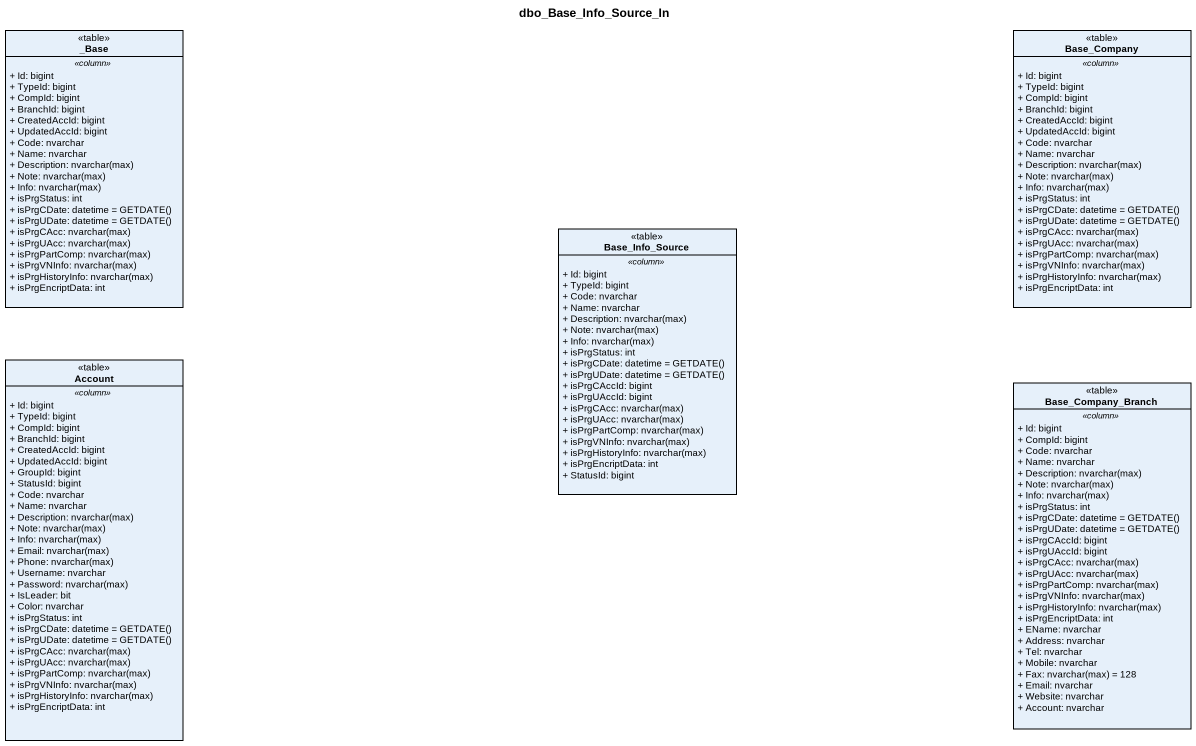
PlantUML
@startuml
title dbo_Base_Info_Source_In
hide circle
hide empty members
skinparam classAttributeIconSize 0
class "_Base" as Base <<table>> {
  .. <<column>> ..
  + Id: bigint
  + TypeId: bigint
  + CompId: bigint
  + BranchId: bigint
  + CreatedAccId: bigint
  + UpdatedAccId: bigint
  + Code: nvarchar
  + Name: nvarchar
  {field} + Description: nvarchar(max)
  {field} + Note: nvarchar(max)
  {field} + Info: nvarchar(max)
  + isPrgStatus: int
  {field} + isPrgCDate: datetime = GETDATE()
  {field} + isPrgUDate: datetime = GETDATE()
  {field} + isPrgCAcc: nvarchar(max)
  {field} + isPrgUAcc: nvarchar(max)
  {field} + isPrgPartComp: nvarchar(max)
  {field} + isPrgVNInfo: nvarchar(max)
  {field} + isPrgHistoryInfo: nvarchar(max)
  + isPrgEncriptData: int
}
class Base_Company <<table>> {
  .. <<column>> ..
  + Id: bigint
  + TypeId: bigint
  + CompId: bigint
  + BranchId: bigint
  + CreatedAccId: bigint
  + UpdatedAccId: bigint
  + Code: nvarchar
  + Name: nvarchar
  {field} + Description: nvarchar(max)
  {field} + Note: nvarchar(max)
  {field} + Info: nvarchar(max)
  + isPrgStatus: int
  {field} + isPrgCDate: datetime = GETDATE()
  {field} + isPrgUDate: datetime = GETDATE()
  {field} + isPrgCAcc: nvarchar(max)
  {field} + isPrgUAcc: nvarchar(max)
  {field} + isPrgPartComp: nvarchar(max)
  {field} + isPrgVNInfo: nvarchar(max)
  {field} + isPrgHistoryInfo: nvarchar(max)
  + isPrgEncriptData: int
}
class Base_Info_Source <<table>> {
  .. <<column>> ..
  + Id: bigint
  + TypeId: bigint
  + Code: nvarchar
  + Name: nvarchar
  {field} + Description: nvarchar(max)
  {field} + Note: nvarchar(max)
  {field} + Info: nvarchar(max)
  + isPrgStatus: int
  {field} + isPrgCDate: datetime = GETDATE()
  {field} + isPrgUDate: datetime = GETDATE()
  + isPrgCAccId: bigint
  + isPrgUAccId: bigint
  {field} + isPrgCAcc: nvarchar(max)
  {field} + isPrgUAcc: nvarchar(max)
  {field} + isPrgPartComp: nvarchar(max)
  {field} + isPrgVNInfo: nvarchar(max)
  {field} + isPrgHistoryInfo: nvarchar(max)
  + isPrgEncriptData: int
  + StatusId: bigint
}
class Account <<table>> {
  .. <<column>> ..
  + Id: bigint
  + TypeId: bigint
  + CompId: bigint
  + BranchId: bigint
  + CreatedAccId: bigint
  + UpdatedAccId: bigint
  + GroupId: bigint
  + StatusId: bigint
  + Code: nvarchar
  + Name: nvarchar
  {field} + Description: nvarchar(max)
  {field} + Note: nvarchar(max)
  {field} + Info: nvarchar(max)
  {field} + Email: nvarchar(max)
  {field} + Phone: nvarchar(max)
  + Username: nvarchar
  {field} + Password: nvarchar(max)
  + IsLeader: bit
  + Color: nvarchar
  + isPrgStatus: int
  {field} + isPrgCDate: datetime = GETDATE()
  {field} + isPrgUDate: datetime = GETDATE()
  {field} + isPrgCAcc: nvarchar(max)
  {field} + isPrgUAcc: nvarchar(max)
  {field} + isPrgPartComp: nvarchar(max)
  {field} + isPrgVNInfo: nvarchar(max)
  {field} + isPrgHistoryInfo: nvarchar(max)
  + isPrgEncriptData: int
}
class Base_Company_Branch <<table>> {
  .. <<column>> ..
  + Id: bigint
  + CompId: bigint
  + Code: nvarchar
  + Name: nvarchar
  {field} + Description: nvarchar(max)
  {field} + Note: nvarchar(max)
  {field} + Info: nvarchar(max)
  + isPrgStatus: int
  {field} + isPrgCDate: datetime = GETDATE()
  {field} + isPrgUDate: datetime = GETDATE()
  + isPrgCAccId: bigint
  + isPrgUAccId: bigint
  {field} + isPrgCAcc: nvarchar(max)
  {field} + isPrgUAcc: nvarchar(max)
  {field} + isPrgPartComp: nvarchar(max)
  {field} + isPrgVNInfo: nvarchar(max)
  {field} + isPrgHistoryInfo: nvarchar(max)
  + isPrgEncriptData: int
  + EName: nvarchar
  + Address: nvarchar
  + Tel: nvarchar
  + Mobile: nvarchar
  {field} + Fax: nvarchar(max) = 128
  + Email: nvarchar
  + Website: nvarchar
  + Account: nvarchar
}
@enduml
